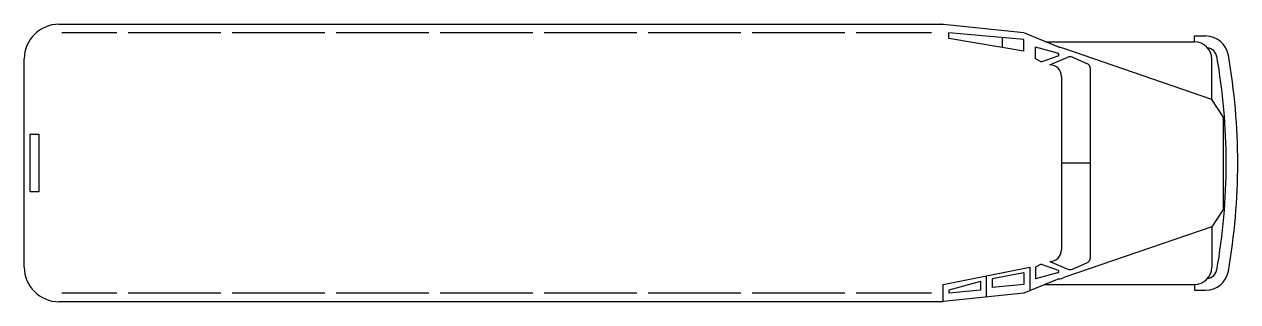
# Model space of a CAD drawing. Header units: millimetres. Extents: x -3213.36 to -3204.96, y 1905.27 to 1907.19.
import ezdxf

# ---------------------------------------------------------------- set-up
doc = ezdxf.new("R2010")
doc.units = ezdxf.units.MM
doc.header["$LTSCALE"] = 10
doc.layers.add('Veículos', color=2, linetype='Continuous')

msp = doc.modelspace()

# ---------------------------------------------------------------- linework, layer by layer
at = {"layer": 'Veículos'}
for p, q in [((-3213.1187, 1907.1885), (-3206.9987, 1907.1885)), ((-3212.7187, 1907.1285), (-3213.0987, 1907.1285)), ((-3211.9987, 1907.1285), (-3212.6387, 1907.1285)), ((-3211.2787, 1907.1285), (-3211.9187, 1907.1285)), ((-3210.5587, 1907.1285), (-3211.1987, 1907.1285)), ((-3209.8387, 1907.1285), (-3210.4787, 1907.1285)), ((-3209.1187, 1907.1285), (-3209.7587, 1907.1285)), ((-3208.3987, 1907.1285), (-3209.0387, 1907.1285)), ((-3207.6787, 1907.1285), (-3208.3187, 1907.1285)), ((-3207.0787, 1907.1285), (-3207.5987, 1907.1285)), ((-3206.4387, 1907.1285), (-3207.0187, 1907.1885)), ((-3206.4385, 1907.0822), (-3206.9585, 1907.1294)), ((-3206.9585, 1907.0894), (-3206.9585, 1907.1294)), ((-3206.1964, 1907.0294), (-3206.4387, 1907.1285)), ((-3205.2585, 1907.1075), (-3205.1808, 1907.1075)), ((-3205.2585, 1907.0675), (-3205.2585, 1907.1075)), ((-3206.4385, 1907.0022), (-3206.9585, 1907.0894)), ((-3206.5859, 1907.0285), (-3206.5859, 1907.0929)), ((-3206.4385, 1907.0022), (-3206.4385, 1907.0822)), ((-3206.2056, 1906.9894), (-3206.3585, 1907.0294)), ((-3206.3585, 1906.9494), (-3206.3585, 1907.0294)), ((-3206.2896, 1907.0675), (-3205.2585, 1907.0675)), ((-3213.3587, 1905.5085), (-3213.3587, 1906.9485)), ((-3206.3185, 1906.9294), (-3206.3585, 1906.9494)), ((-3206.3185, 1906.9294), (-3206.2015, 1906.9703)), ((-3206.2585, 1906.9075), (-3206.1342, 1906.9608)), ((-3205.1385, 1906.6675), (-3206.1622, 1907.0198)), ((-3206.1027, 1906.9608), (-3206.0027, 1906.9179)), ((-3205.1385, 1906.6675), (-3205.1385, 1906.9475)), ((-3205.9785, 1905.5739), (-3205.9785, 1906.8812)), ((-3206.1785, 1906.8275), (-3206.1785, 1905.6275)), ((-3205.0585, 1906.5475), (-3205.1385, 1906.6675)), ((-3205.0585, 1906.5475), (-3205.0585, 1905.9075)), ((-3213.3187, 1906.0285), (-3213.3187, 1906.4285)), ((-3213.3187, 1906.4285), (-3213.2587, 1906.4285)), ((-3213.2587, 1906.4285), (-3213.2587, 1906.0285)), ((-3205.9785, 1906.2275), (-3206.1785, 1906.2275)), ((-3213.2587, 1906.0285), (-3213.3187, 1906.0285)), ((-3205.0585, 1905.9075), (-3205.1385, 1905.7875)), ((-3205.1385, 1905.7875), (-3206.1622, 1905.4352)), ((-3205.1385, 1905.7875), (-3205.1385, 1905.5075)), ((-3206.3185, 1905.5275), (-3206.3585, 1905.5075)), ((-3206.3185, 1905.5275), (-3206.2015, 1905.4867)), ((-3206.2585, 1905.5475), (-3206.1342, 1905.4943)), ((-3206.1027, 1905.4943), (-3206.0027, 1905.5372)), ((-3206.9987, 1905.3885), (-3206.3987, 1905.5085)), ((-3206.6987, 1905.3016), (-3206.6987, 1905.4485)), ((-3206.4385, 1905.4675), (-3206.6585, 1905.4275)), ((-3206.6585, 1905.4275), (-3206.6585, 1905.3675)), ((-3206.1964, 1905.4275), (-3206.4387, 1905.3285)), ((-3206.4385, 1905.4675), (-3206.4385, 1905.3875)), ((-3206.3987, 1905.5085), (-3206.3987, 1905.3485)), ((-3206.3585, 1905.5075), (-3206.3585, 1905.4275)), ((-3206.2056, 1905.4675), (-3206.3585, 1905.4275)), ((-3206.9987, 1905.2685), (-3206.9987, 1905.3885)), ((-3206.7385, 1905.4075), (-3206.9585, 1905.3475)), ((-3206.9585, 1905.3475), (-3206.9585, 1905.3275)), ((-3206.7385, 1905.3475), (-3206.9585, 1905.3275)), ((-3206.7385, 1905.4075), (-3206.7385, 1905.3475)), ((-3206.4385, 1905.3875), (-3206.6585, 1905.3675)), ((-3206.2943, 1905.3875), (-3205.2585, 1905.3875)), ((-3205.2585, 1905.3875), (-3205.2585, 1905.3475)), ((-3205.2585, 1905.3475), (-3205.1808, 1905.3475)), ((-3206.9987, 1905.2685), (-3213.1187, 1905.2685)), ((-3212.7187, 1905.3285), (-3213.0987, 1905.3285)), ((-3211.9987, 1905.3285), (-3212.6387, 1905.3285)), ((-3211.2787, 1905.3285), (-3211.9187, 1905.3285)), ((-3210.5587, 1905.3285), (-3211.1987, 1905.3285)), ((-3209.8387, 1905.3285), (-3210.4787, 1905.3285)), ((-3209.1187, 1905.3285), (-3209.7587, 1905.3285)), ((-3208.3987, 1905.3285), (-3209.0387, 1905.3285)), ((-3207.6787, 1905.3285), (-3208.3187, 1905.3285)), ((-3207.0787, 1905.3285), (-3207.5987, 1905.3285)), ((-3206.4387, 1905.3285), (-3207.0187, 1905.2685))]:
    msp.add_line(p, q, dxfattribs=at)
for centre, radius, start, end in [((-3213.1187, 1906.9485), 0.24, 90, 180), ((-3205.1808, 1906.9475), 0.16, 9.89468, 90), ((-3206.1964, 1906.9475), 0.08, 64.65382, 90), ((-3205.2585, 1906.9475), 0.12, 0, 90), ((-3205.1808, 1906.9475), 0.08, 9.89468, 80.89521), ((-3206.2056, 1906.9775), 0.01, 293.96249, 90), ((-3206.1185, 1906.924), 0.04, 66.80141, 113.19859), ((-3209.3085, 1906.2275), 4.27, 350.00897, 9.99103), ((-3209.3085, 1906.2275), 4.35, 350.10532, 9.89468), ((-3206.2585, 1906.8275), 0.08, 0, 90), ((-3206.0185, 1906.8812), 0.04, 0, 66.80141), ((-3206.2585, 1905.6275), 0.08, 270, 0), ((-3206.0185, 1905.5739), 0.04, 293.19859, 0), ((-3213.1187, 1905.5085), 0.24, 180, 270), ((-3206.2056, 1905.4775), 0.01, 270, 66.03751), ((-3206.1964, 1905.5075), 0.08, 270, 295.34618), ((-3206.1185, 1905.5311), 0.04, 246.80141, 293.19859), ((-3205.2585, 1905.5075), 0.12, 270, 0), ((-3205.1808, 1905.5075), 0.16, 270, 350.10532), ((-3205.1808, 1905.5075), 0.08, 279.10479, 350.10532)]:
    msp.add_arc(centre, radius, start, end, dxfattribs=at)

doc.saveas('drawing.dxf')
